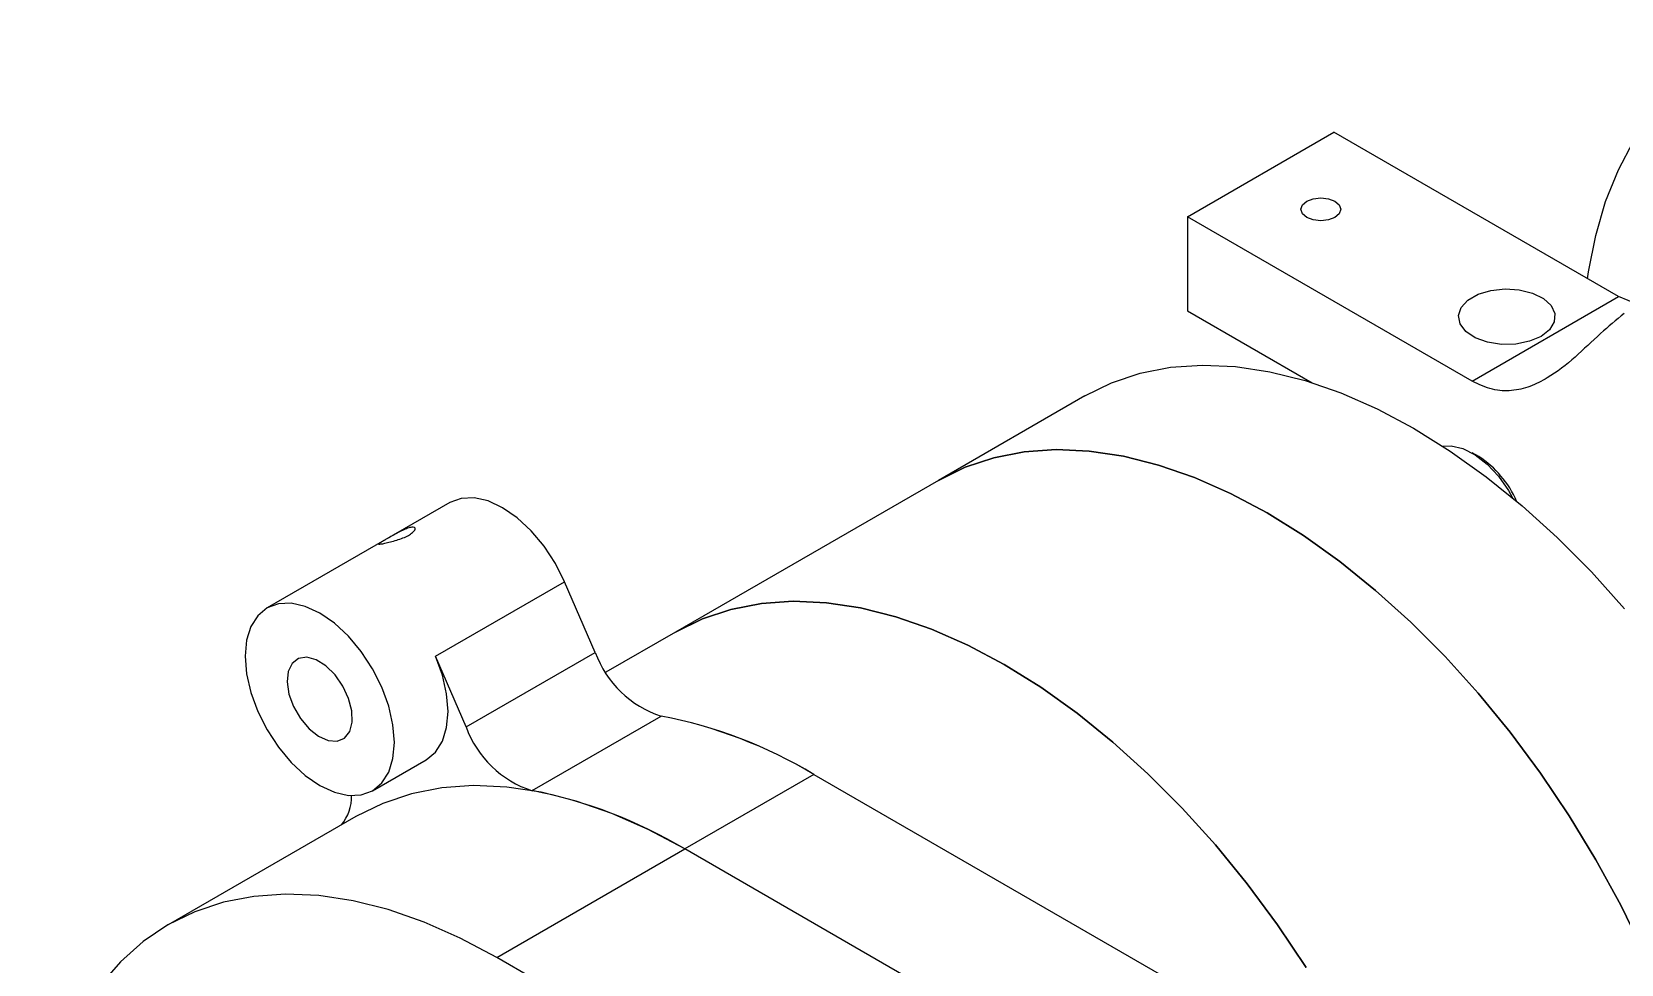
# Model space of a CAD drawing. Header units: inches. Extents: x 4.95 to 12.37, y 2.57 to 7.59.
# Drawn here: x 5.741 to 8.461, y 5.522 to 7.118 of the extents above; entities that cross this region are included whole.
import ezdxf

# ---------------------------------------------------------------- set-up
doc = ezdxf.new("R2010")
doc.units = ezdxf.units.IN
doc.header["$MEASUREMENT"] = 0

msp = doc.modelspace()

# ---------------------------------------------------------------- linework, layer by layer
at = {"color": 7, "linetype": 'Continuous', "lineweight": 25}
for p, q in [((7.7185, 6.801), (7.9691, 6.9456)), ((8.4563, 6.6644), (7.9691, 6.9456)), ((7.7185, 6.801), (7.7185, 6.6402)), ((8.2057, 6.5198), (7.7185, 6.801)), ((8.2057, 6.5198), (8.4563, 6.6644)), ((8.4894, 6.6511), (8.4563, 6.6644)), ((7.7185, 6.6402), (7.9317, 6.5172)), ((7.5431, 6.4947), (7.2926, 6.3501)), ((8.2169, 6.3908), (8.2057, 6.3972)), ((7.2926, 6.3501), (6.843, 6.0906)), ((6.4568, 6.3122), (6.3447, 6.2475)), ((6.3447, 6.2475), (6.1441, 6.1317)), ((6.4321, 6.049), (6.6531, 6.1765)), ((6.7055, 6.0557), (6.6531, 6.1765)), ((6.843, 6.0906), (6.7236, 6.0217)), ((6.4845, 5.9281), (6.4321, 6.049)), ((6.4845, 5.9281), (6.7055, 6.0557)), ((6.5975, 5.8192), (6.8185, 5.9467)), ((6.3245, 5.8191), (6.4162, 5.8721)), ((7.0794, 5.8469), (6.8585, 5.7194)), ((7.0794, 5.8469), (7.7806, 5.4422)), ((6.2961, 5.775), (5.9746, 5.5895)), ((6.537, 5.5338), (6.8585, 5.7194)), ((7.5596, 5.3147), (6.8585, 5.7194)), ((7.5318, 5.3308), (6.8585, 5.7194)), ((6.9451, 5.2983), (6.537, 5.5338))]:
    msp.add_line(p, q, dxfattribs=at)
at = {"color": 7, "linetype": 'Continuous', "lineweight": 25, "flags": 128}
for points in [[(8.4032, 6.6951), (8.4048, 6.7067), (8.4171, 6.7691), (8.4341, 6.8274), (8.4558, 6.8813), (8.482, 6.9303), (8.5126, 6.9741), (8.5473, 7.0125), (8.586, 7.0452), (8.6284, 7.072), (8.6742, 7.0928), (8.7232, 7.1074), (8.7749, 7.1156), (8.8292, 7.1176), (8.8855, 7.1132)], [(7.9708, 6.8), (7.9598, 6.7957), (7.9468, 6.7942), (7.9338, 6.7957), (7.9228, 6.8), (7.9154, 6.8063), (7.9128, 6.8138), (7.9154, 6.8213), (7.9228, 6.8277), (7.9338, 6.832), (7.9468, 6.8335), (7.9598, 6.832), (7.9708, 6.8277), (7.9782, 6.8213), (7.9808, 6.8138), (7.9782, 6.8063), (7.9708, 6.8)], [(8.3235, 6.5964), (8.3036, 6.588), (8.2804, 6.5833), (8.2557, 6.5828), (8.2319, 6.5864), (8.2111, 6.594), (8.195, 6.6048), (8.1851, 6.6178), (8.1824, 6.632), (8.187, 6.6459), (8.1985, 6.6585), (8.2159, 6.6686), (8.2377, 6.6752), (8.2619, 6.6779), (8.2864, 6.6763), (8.309, 6.6706), (8.3277, 6.6613), (8.3408, 6.6493), (8.3472, 6.6355), (8.3462, 6.6213), (8.3381, 6.6079), (8.3235, 6.5964)], [(7.5431, 6.4947), (7.5888, 6.5171), (7.6379, 6.5335), (7.6898, 6.5436), (7.7443, 6.5474), (7.8011, 6.5448), (7.8597, 6.536), (7.9198, 6.5209), (7.981, 6.4996), (8.0431, 6.4723), (8.1055, 6.4391), (8.1679, 6.4002), (8.2299, 6.3559), (8.2912, 6.3065), (8.3513, 6.2522), (8.4099, 6.1934), (8.4666, 6.1305)], [(7.2926, 6.3501), (7.3383, 6.3725), (7.3873, 6.3889), (7.4393, 6.399), (7.4938, 6.4028), (7.5505, 6.4002), (7.6091, 6.3914), (7.6692, 6.3763), (7.7305, 6.355), (7.7925, 6.3277), (7.8549, 6.2945), (7.9173, 6.2556), (7.9794, 6.2113), (8.0406, 6.1619), (8.1007, 6.1076), (8.1593, 6.0488), (8.2161, 5.9859), (8.2706, 5.9192), (8.3225, 5.8491), (8.3716, 5.7762), (8.4174, 5.7007), (8.4598, 5.6233), (8.4985, 5.5443)], [(8.4985, 5.5443), (8.4598, 5.6233), (8.4174, 5.7007), (8.3716, 5.7762), (8.3225, 5.8491), (8.2706, 5.9192), (8.2161, 5.9859), (8.1593, 6.0488), (8.1007, 6.1076), (8.0406, 6.1619), (7.9794, 6.2113), (7.9173, 6.2556), (7.8549, 6.2945), (7.7925, 6.3277), (7.7305, 6.355), (7.6692, 6.3763), (7.6091, 6.3914), (7.5505, 6.4002), (7.4938, 6.4028), (7.4393, 6.399), (7.3873, 6.3889), (7.3383, 6.3725), (7.2926, 6.3501)], [(8.1552, 6.4086), (8.1699, 6.4094), (8.19, 6.4047), (8.211, 6.394), (8.2316, 6.3779), (8.2509, 6.3571), (8.2678, 6.3329), (8.2748, 6.3203)], [(6.6531, 6.1765), (6.6372, 6.208), (6.6178, 6.2375), (6.5958, 6.2638), (6.5718, 6.286), (6.547, 6.3032), (6.5221, 6.3148), (6.4981, 6.3202), (6.4761, 6.3193), (6.4568, 6.3122)], [(6.3245, 6.0275), (6.3051, 6.057), (6.2831, 6.0834), (6.2592, 6.1056), (6.2343, 6.1228), (6.2094, 6.1343), (6.1854, 6.1397), (6.1634, 6.1389), (6.144, 6.1317), (6.1282, 6.1185), (6.1164, 6.0998), (6.1091, 6.0764), (6.1067, 6.0491), (6.1091, 6.0189), (6.1164, 5.987), (6.1282, 5.9548), (6.144, 5.9233), (6.1634, 5.8938), (6.1854, 5.8674), (6.2094, 5.8452), (6.2343, 5.828), (6.2592, 5.8165), (6.2831, 5.8111), (6.3051, 5.812), (6.3245, 5.8191), (6.3404, 5.8323), (6.3521, 5.851), (6.3594, 5.8744), (6.3619, 5.9018), (6.3594, 5.9319), (6.3521, 5.9638), (6.3404, 5.996), (6.3245, 6.0275)], [(7.922, 5.5167), (7.8729, 5.5897), (7.821, 5.6597), (7.7665, 5.7264), (7.7098, 5.7894), (7.6511, 5.8481), (7.591, 5.9024), (7.5298, 5.9519), (7.4677, 5.9961), (7.4053, 6.035), (7.3429, 6.0682), (7.2809, 6.0955), (7.2196, 6.1168), (7.1595, 6.1319), (7.1009, 6.1408), (7.0442, 6.1433), (6.9897, 6.1395), (6.9377, 6.1294), (6.8887, 6.113), (6.843, 6.0906)], [(6.843, 6.0906), (6.8887, 6.113), (6.9377, 6.1294), (6.9897, 6.1395), (7.0442, 6.1433), (7.1009, 6.1408), (7.1595, 6.1319), (7.2196, 6.1168), (7.2809, 6.0955), (7.3429, 6.0682), (7.4053, 6.035), (7.4677, 5.9961), (7.5298, 5.9519), (7.591, 5.9024), (7.6511, 5.8481), (7.7098, 5.7894), (7.7665, 5.7264), (7.821, 5.6597), (7.8729, 5.5897), (7.922, 5.5167)], [(6.2737, 5.9982), (6.2604, 6.0174), (6.2446, 6.0328), (6.228, 6.0431), (6.2119, 6.0474), (6.1978, 6.0453), (6.187, 6.037), (6.1803, 6.0232), (6.1785, 6.0052), (6.1815, 5.9845), (6.1893, 5.963), (6.2011, 5.9427), (6.2158, 5.9252), (6.2322, 5.9122), (6.2487, 5.9048), (6.264, 5.9036), (6.2766, 5.9089), (6.2854, 5.9201), (6.2897, 5.9362), (6.2891, 5.9557), (6.2836, 5.977), (6.2737, 5.9982)], [(6.4162, 5.8721), (6.4162, 5.8721), (6.4321, 5.8852), (6.4439, 5.9039), (6.4511, 5.9274), (6.4536, 5.9547), (6.4511, 5.9849), (6.4439, 6.0167), (6.4321, 6.049)], [(6.8585, 5.7194), (6.7961, 5.7526), (6.734, 5.7799), (6.6728, 5.8012), (6.6127, 5.8163), (6.5541, 5.8251), (6.4973, 5.8277), (6.4428, 5.8239), (6.3909, 5.8138), (6.3418, 5.7974), (6.2961, 5.775)], [(6.537, 5.5338), (6.4746, 5.567), (6.4125, 5.5943), (6.3513, 5.6156), (6.2912, 5.6307), (6.2326, 5.6396), (6.1758, 5.6421), (6.1213, 5.6383), (6.0694, 5.6282), (6.0203, 5.6119), (5.9745, 5.5894), (5.9321, 5.5609), (5.8934, 5.5265), (5.8587, 5.4866), (5.8282, 5.4413), (5.802, 5.3909), (5.7804, 5.3356), (5.7635, 5.276), (5.7513, 5.2123), (5.7439, 5.1449), (5.7415, 5.0742)]]:
    msp.add_lwpolyline(points, dxfattribs=at)
at = {"color": 7, "linetype": 'Continuous', "lineweight": 25}
for centre, radius, start, end in [((8.1241, 6.2462), 0.1718, 23.4386, 57.2975), ((6.8733, 6.1166), 0.1785, 199.9421, 252.1189), ((6.6523, 5.989), 0.1785, 199.9421, 252.1189), ((6.671, 5.1697), 0.7909, 58.9038, 79.2529), ((6.6643, 5.1522), 0.8094, 59.1384, 79.0183), ((6.4433, 5.0246), 0.8094, 59.1384, 79.0183), ((6.2125, 5.8091), 0.0762, 320.4981, 1.1832)]:
    msp.add_arc(centre, radius, start, end, dxfattribs=at)
for points, knots in [([(8.4656, 6.6356), (8.452, 6.6244), (8.4234, 6.6005), (8.3822, 6.56), (8.3424, 6.5288), (8.3056, 6.51), (8.2744, 6.5024), (8.2411, 6.5032), (8.2174, 6.5143), (8.2057, 6.5198)], [0, 0, 0, 0, 0.179217, 0.379194, 0.581268, 0.694862, 0.801821, 0.902345, 1, 1, 1, 1]), ([(6.3469, 6.2487), (6.3497, 6.2504), (6.3555, 6.2537), (6.3656, 6.2594), (6.3756, 6.2646), (6.3848, 6.2684), (6.3921, 6.2701), (6.3966, 6.2696), (6.3979, 6.267), (6.3958, 6.263), (6.3901, 6.2583), (6.3816, 6.2536), (6.3713, 6.2494), (6.3602, 6.246), (6.3498, 6.2434), (6.3414, 6.2416), (6.3361, 6.2407), (6.3342, 6.2409), (6.336, 6.2424), (6.3405, 6.2451), (6.345, 6.2477), (6.3469, 6.2487)], [0, 0, 0, 0, 0.053038, 0.106051, 0.159661, 0.213674, 0.26705, 0.319755, 0.372769, 0.4266, 0.480515, 0.533608, 0.586266, 0.639543, 0.693533, 0.747229, 0.800097, 0.852879, 0.906428, 0.960451, 1, 1, 1, 1])]:
    msp.add_open_spline(points, degree=3, knots=knots, dxfattribs=at)

doc.saveas('drawing.dxf')
